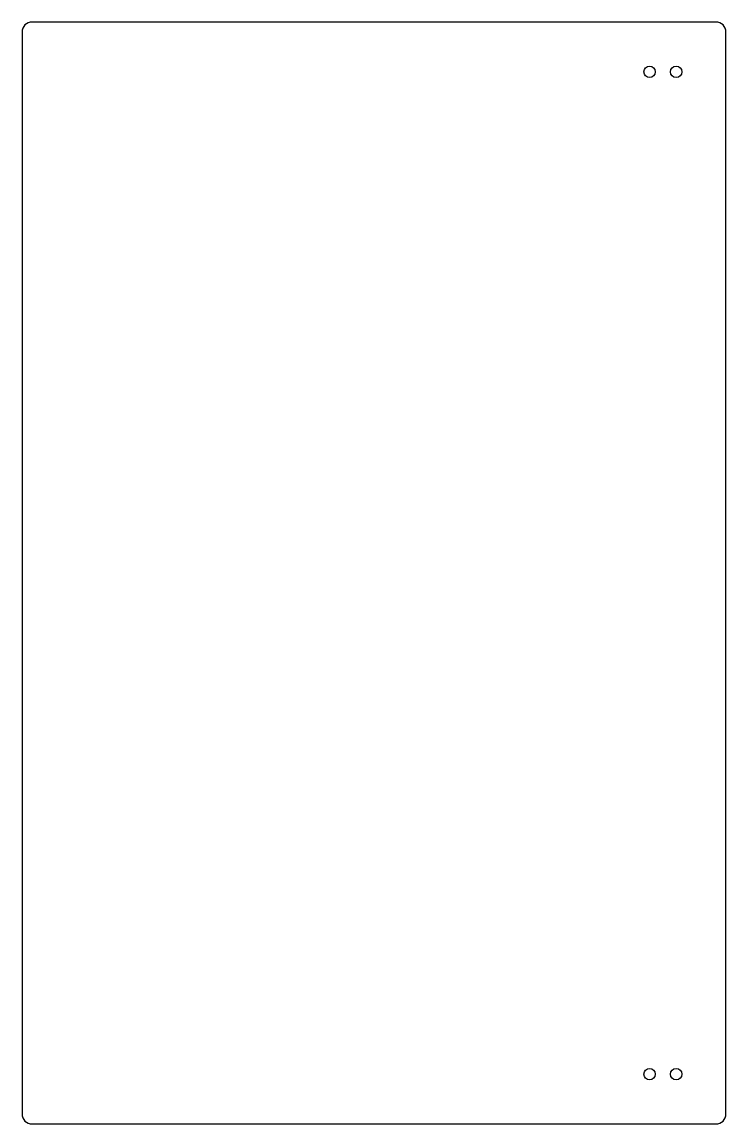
# Model space of a CAD drawing. Header units: millimetres. Extents: x -106 to 106, y -166 to 166.
import ezdxf

# ---------------------------------------------------------------- set-up
doc = ezdxf.new("R2010")
doc.units = ezdxf.units.MM
doc.layers.get('0').update_dxf_attribs({"linetype": 'CONTINUOUS'})

msp = doc.modelspace()

# ---------------------------------------------------------------- linework, layer by layer
msp.add_lwpolyline([(-106, -163, 0.414214), (-103, -166), (103, -166, 0.414214), (106, -163), (106, 163, 0.414214), (103, 166), (-103, 166, 0.414214), (-106, 163)], format="xyb", close=True)
for centre in [(83, 151), (91, 151), (83, -151), (91, -151)]:
    msp.add_circle(centre, 1.7)

doc.saveas('drawing.dxf')
